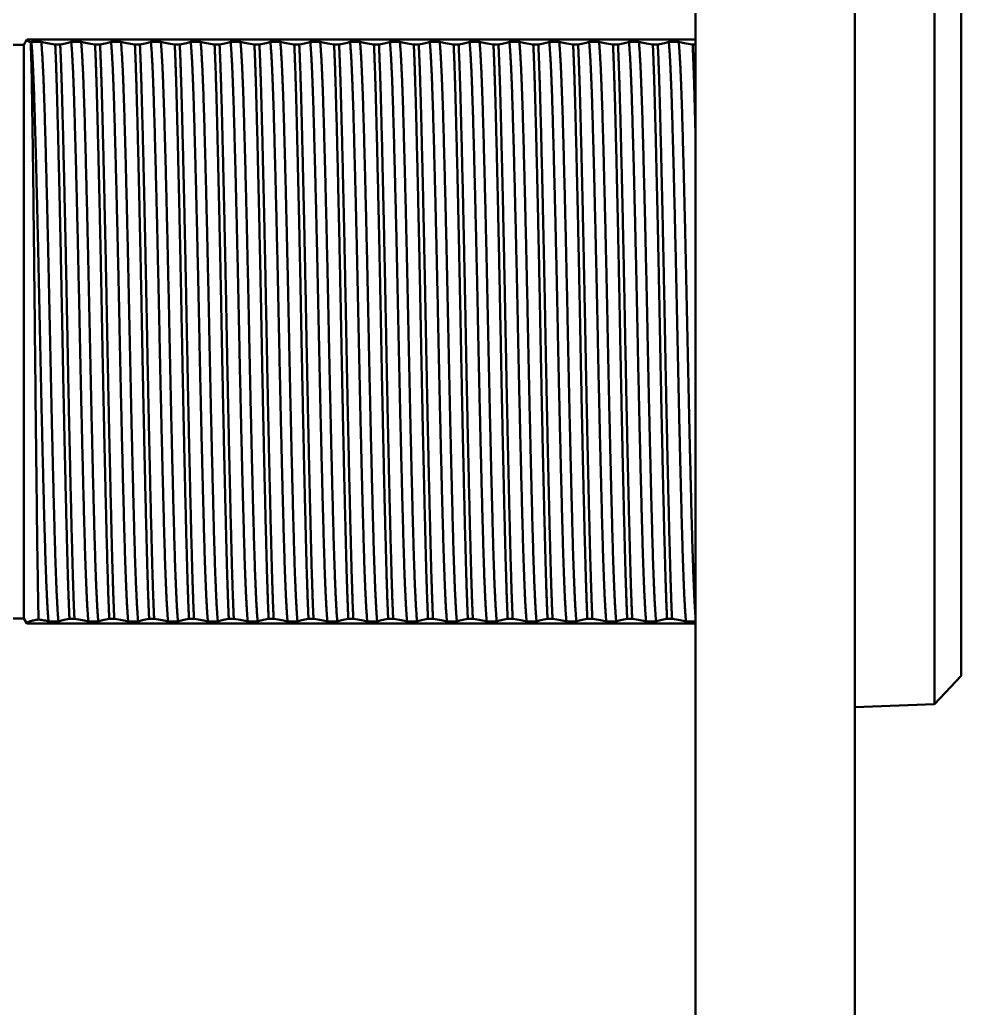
# Model space of a CAD drawing. Header units: millimetres. Extents: x -86 to 841, y -58 to 594.
# Drawn here: x 547.69 to 565.42, y 260.38 to 279 of the extents above; entities that cross this region are included whole.
import ezdxf

# ---------------------------------------------------------------- set-up
doc = ezdxf.new("R2010")
doc.units = ezdxf.units.MM
doc.layers.add('Visible (ISO)', color=7, linetype='Continuous', lineweight=50)

msp = doc.modelspace()

# ---------------------------------------------------------------- linework, layer by layer
at = {"layer": 'Visible (ISO)'}
for p, q in [((563.416, 210.621), (563.416, 312.621)), ((560.416, 306.121), (560.416, 217.108)), ((564.916, 280.138), (564.916, 266.103)), ((565.416, 266.639), (565.416, 279.602)), ((547.77, 278.521), (547.827, 278.621)), ((560.416, 278.621), (547.827, 278.621)), ((547.911, 278.578), (548.098, 278.578)), ((548.454, 278.53), (548.36, 278.53)), ((548.661, 278.578), (548.848, 278.578)), ((549.204, 278.53), (549.11, 278.53)), ((549.411, 278.578), (549.598, 278.578)), ((549.954, 278.53), (549.86, 278.53)), ((550.161, 278.578), (550.348, 278.578)), ((550.704, 278.53), (550.61, 278.53)), ((550.911, 278.578), (551.098, 278.578)), ((551.454, 278.53), (551.36, 278.53)), ((551.661, 278.578), (551.848, 278.578)), ((552.204, 278.53), (552.11, 278.53)), ((552.411, 278.578), (552.598, 278.578)), ((552.954, 278.53), (552.86, 278.53)), ((553.161, 278.578), (553.348, 278.578)), ((553.704, 278.53), (553.61, 278.53)), ((553.911, 278.578), (554.098, 278.578)), ((554.454, 278.53), (554.36, 278.53)), ((554.661, 278.578), (554.848, 278.578)), ((555.204, 278.53), (555.11, 278.53)), ((555.411, 278.578), (555.598, 278.578)), ((555.954, 278.53), (555.86, 278.53)), ((556.161, 278.578), (556.348, 278.578)), ((556.704, 278.53), (556.61, 278.53)), ((556.911, 278.578), (557.098, 278.578)), ((557.454, 278.53), (557.36, 278.53)), ((557.661, 278.578), (557.848, 278.578)), ((558.204, 278.53), (558.11, 278.53)), ((558.411, 278.578), (558.598, 278.578)), ((558.954, 278.53), (558.86, 278.53)), ((559.161, 278.578), (559.348, 278.578)), ((559.704, 278.53), (559.61, 278.53)), ((559.911, 278.578), (560.098, 278.578)), ((560.416, 278.53), (560.36, 278.53)), ((547.77, 278.521), (541.916, 278.521)), ((547.77, 278.521), (547.77, 267.721)), ((547.77, 267.721), (541.916, 267.721)), ((547.77, 267.721), (547.827, 267.621)), ((547.827, 267.621), (560.416, 267.621)), ((548.421, 267.664), (548.234, 267.664)), ((548.628, 267.711), (548.722, 267.711)), ((549.171, 267.664), (548.984, 267.664)), ((549.378, 267.711), (549.472, 267.711)), ((549.921, 267.664), (549.734, 267.664)), ((550.128, 267.711), (550.222, 267.711)), ((550.671, 267.664), (550.484, 267.664)), ((550.878, 267.711), (550.972, 267.711)), ((551.421, 267.664), (551.234, 267.664)), ((551.628, 267.711), (551.722, 267.711)), ((552.171, 267.664), (551.984, 267.664)), ((552.378, 267.711), (552.472, 267.711)), ((552.921, 267.664), (552.734, 267.664)), ((553.128, 267.711), (553.222, 267.711)), ((553.671, 267.664), (553.484, 267.664)), ((553.878, 267.711), (553.972, 267.711)), ((554.421, 267.664), (554.234, 267.664)), ((554.628, 267.711), (554.722, 267.711)), ((555.171, 267.664), (554.984, 267.664)), ((555.378, 267.711), (555.472, 267.711)), ((555.921, 267.664), (555.734, 267.664)), ((556.128, 267.711), (556.222, 267.711)), ((556.671, 267.664), (556.484, 267.664)), ((556.878, 267.711), (556.972, 267.711)), ((557.421, 267.664), (557.234, 267.664)), ((557.628, 267.711), (557.722, 267.711)), ((558.171, 267.664), (557.984, 267.664)), ((558.378, 267.711), (558.472, 267.711)), ((558.921, 267.664), (558.734, 267.664)), ((559.128, 267.711), (559.222, 267.711)), ((559.671, 267.664), (559.484, 267.664)), ((559.878, 267.711), (559.972, 267.711)), ((560.416, 267.664), (560.234, 267.664)), ((565.416, 266.639), (564.916, 266.103)), ((564.916, 266.103), (563.416, 266.051))]:
    msp.add_line(p, q, dxfattribs=at)
for points, weights in [([(547.827, 278.621), (547.814, 278.597), (547.898, 278.573)], [3.46666532032, 3.47414587161, 3.42866251572]), ([(548.047, 267.7), (547.805, 267.659), (547.827, 267.621)], [3.3471257259, 3.47505265239, 3.46289345925])]:
    msp.add_rational_spline(points, weights, degree=2, dxfattribs=at)
msp.add_open_spline([(547.898, 278.573), (547.902, 278.574), (547.907, 278.576), (547.911, 278.578)], degree=3, dxfattribs=at)
for points, knots in [([(548.047, 267.7), (548.042, 267.878), (548.038, 268.101), (548.029, 268.638), (548.024, 268.955), (548.012, 269.896), (548.004, 270.576), (547.988, 272.009), (547.981, 272.745), (547.966, 274.186), (547.959, 274.88), (547.943, 276.202), (547.935, 276.811), (547.923, 277.622), (547.918, 277.888), (547.908, 278.311), (547.903, 278.469), (547.898, 278.573)], [-1.433975, -1.433975, -1.433975, -1.433975, -1.302401, -1.302401, -1.165545, -1.165545, -0.9371, -0.9371, -0.718486, -0.718486, -0.505454, -0.505454, -0.279411, -0.279411, -0.137648, -0.137648, -0.000001, -0.000001, -0.000001, -0.000001]), ([(548.098, 278.578), (548.128, 278.57), (548.165, 278.562), (548.253, 278.546), (548.304, 278.538), (548.36, 278.53)], [-0.1392079, -0.1392079, -0.1392079, -0.1392079, -0.0696475, -0.0696475, -0.000001, -0.000001, -0.000001, -0.000001]), ([(548.454, 278.53), (548.502, 278.538), (548.544, 278.546), (548.613, 278.562), (548.641, 278.57), (548.661, 278.578)], [-0.1383794, -0.1383794, -0.1383794, -0.1383794, -0.0692014, -0.0692014, 0, 0, 0, 0]), ([(548.848, 278.578), (548.878, 278.57), (548.915, 278.562), (549.003, 278.546), (549.054, 278.538), (549.11, 278.53)], [-0.1392079, -0.1392079, -0.1392079, -0.1392079, -0.0696475, -0.0696475, -0.000001, -0.000001, -0.000001, -0.000001]), ([(549.204, 278.53), (549.252, 278.538), (549.294, 278.546), (549.363, 278.562), (549.391, 278.57), (549.411, 278.578)], [-0.1383794, -0.1383794, -0.1383794, -0.1383794, -0.0692014, -0.0692014, 0, 0, 0, 0]), ([(549.598, 278.578), (549.628, 278.57), (549.665, 278.562), (549.753, 278.546), (549.804, 278.538), (549.86, 278.53)], [-0.1392079, -0.1392079, -0.1392079, -0.1392079, -0.0696475, -0.0696475, -0.000001, -0.000001, -0.000001, -0.000001]), ([(549.954, 278.53), (550.002, 278.538), (550.044, 278.546), (550.113, 278.562), (550.141, 278.57), (550.161, 278.578)], [-0.1383794, -0.1383794, -0.1383794, -0.1383794, -0.0692014, -0.0692014, 0, 0, 0, 0]), ([(550.348, 278.578), (550.378, 278.57), (550.415, 278.562), (550.503, 278.546), (550.554, 278.538), (550.61, 278.53)], [-0.1392079, -0.1392079, -0.1392079, -0.1392079, -0.0696475, -0.0696475, -0.000001, -0.000001, -0.000001, -0.000001]), ([(550.704, 278.53), (550.752, 278.538), (550.794, 278.546), (550.863, 278.562), (550.891, 278.57), (550.911, 278.578)], [-0.1383794, -0.1383794, -0.1383794, -0.1383794, -0.0692014, -0.0692014, 0, 0, 0, 0]), ([(551.098, 278.578), (551.128, 278.57), (551.165, 278.562), (551.253, 278.546), (551.304, 278.538), (551.36, 278.53)], [-0.1392079, -0.1392079, -0.1392079, -0.1392079, -0.0696475, -0.0696475, -0.000001, -0.000001, -0.000001, -0.000001]), ([(551.454, 278.53), (551.502, 278.538), (551.544, 278.546), (551.613, 278.562), (551.641, 278.57), (551.661, 278.578)], [-0.1383794, -0.1383794, -0.1383794, -0.1383794, -0.0692014, -0.0692014, 0, 0, 0, 0]), ([(551.848, 278.578), (551.878, 278.57), (551.915, 278.562), (552.003, 278.546), (552.054, 278.538), (552.11, 278.53)], [-0.1392079, -0.1392079, -0.1392079, -0.1392079, -0.0696475, -0.0696475, -0.000001, -0.000001, -0.000001, -0.000001]), ([(552.204, 278.53), (552.252, 278.538), (552.294, 278.546), (552.363, 278.562), (552.391, 278.57), (552.411, 278.578)], [-0.1383794, -0.1383794, -0.1383794, -0.1383794, -0.0692014, -0.0692014, 0, 0, 0, 0]), ([(552.598, 278.578), (552.628, 278.57), (552.665, 278.562), (552.753, 278.546), (552.804, 278.538), (552.86, 278.53)], [-0.1392079, -0.1392079, -0.1392079, -0.1392079, -0.0696475, -0.0696475, -0.000001, -0.000001, -0.000001, -0.000001]), ([(552.954, 278.53), (553.002, 278.538), (553.044, 278.546), (553.113, 278.562), (553.141, 278.57), (553.161, 278.578)], [-0.1383794, -0.1383794, -0.1383794, -0.1383794, -0.0692014, -0.0692014, 0, 0, 0, 0]), ([(553.348, 278.578), (553.378, 278.57), (553.415, 278.562), (553.503, 278.546), (553.554, 278.538), (553.61, 278.53)], [-0.1392079, -0.1392079, -0.1392079, -0.1392079, -0.0696475, -0.0696475, -0.000001, -0.000001, -0.000001, -0.000001]), ([(553.704, 278.53), (553.752, 278.538), (553.794, 278.546), (553.863, 278.562), (553.891, 278.57), (553.911, 278.578)], [-0.1383794, -0.1383794, -0.1383794, -0.1383794, -0.0692014, -0.0692014, 0, 0, 0, 0]), ([(554.098, 278.578), (554.128, 278.57), (554.165, 278.562), (554.253, 278.546), (554.304, 278.538), (554.36, 278.53)], [-0.1392079, -0.1392079, -0.1392079, -0.1392079, -0.0696475, -0.0696475, -0.000001, -0.000001, -0.000001, -0.000001]), ([(554.454, 278.53), (554.502, 278.538), (554.544, 278.546), (554.613, 278.562), (554.641, 278.57), (554.661, 278.578)], [-0.1383794, -0.1383794, -0.1383794, -0.1383794, -0.0692014, -0.0692014, 0, 0, 0, 0]), ([(554.848, 278.578), (554.878, 278.57), (554.915, 278.562), (555.003, 278.546), (555.054, 278.538), (555.11, 278.53)], [-0.1392079, -0.1392079, -0.1392079, -0.1392079, -0.0696475, -0.0696475, -0.000001, -0.000001, -0.000001, -0.000001]), ([(555.204, 278.53), (555.252, 278.538), (555.294, 278.546), (555.363, 278.562), (555.391, 278.57), (555.411, 278.578)], [-0.1383794, -0.1383794, -0.1383794, -0.1383794, -0.0692014, -0.0692014, 0, 0, 0, 0]), ([(555.598, 278.578), (555.628, 278.57), (555.665, 278.562), (555.753, 278.546), (555.804, 278.538), (555.86, 278.53)], [-0.1392079, -0.1392079, -0.1392079, -0.1392079, -0.0696475, -0.0696475, -0.000001, -0.000001, -0.000001, -0.000001]), ([(555.954, 278.53), (556.002, 278.538), (556.044, 278.546), (556.113, 278.562), (556.141, 278.57), (556.161, 278.578)], [-0.1383794, -0.1383794, -0.1383794, -0.1383794, -0.0692014, -0.0692014, 0, 0, 0, 0]), ([(556.348, 278.578), (556.378, 278.57), (556.415, 278.562), (556.503, 278.546), (556.554, 278.538), (556.61, 278.53)], [-0.1392079, -0.1392079, -0.1392079, -0.1392079, -0.0696475, -0.0696475, -0.000001, -0.000001, -0.000001, -0.000001]), ([(556.704, 278.53), (556.752, 278.538), (556.794, 278.546), (556.863, 278.562), (556.891, 278.57), (556.911, 278.578)], [-0.1383794, -0.1383794, -0.1383794, -0.1383794, -0.0692014, -0.0692014, 0, 0, 0, 0]), ([(557.098, 278.578), (557.128, 278.57), (557.165, 278.562), (557.253, 278.546), (557.304, 278.538), (557.36, 278.53)], [-0.1392079, -0.1392079, -0.1392079, -0.1392079, -0.0696475, -0.0696475, -0.000001, -0.000001, -0.000001, -0.000001]), ([(557.454, 278.53), (557.502, 278.538), (557.544, 278.546), (557.613, 278.562), (557.641, 278.57), (557.661, 278.578)], [-0.1383794, -0.1383794, -0.1383794, -0.1383794, -0.0692014, -0.0692014, 0, 0, 0, 0]), ([(557.848, 278.578), (557.878, 278.57), (557.915, 278.562), (558.003, 278.546), (558.054, 278.538), (558.11, 278.53)], [-0.1392079, -0.1392079, -0.1392079, -0.1392079, -0.0696475, -0.0696475, -0.000001, -0.000001, -0.000001, -0.000001]), ([(558.204, 278.53), (558.252, 278.538), (558.294, 278.546), (558.363, 278.562), (558.391, 278.57), (558.411, 278.578)], [-0.1383794, -0.1383794, -0.1383794, -0.1383794, -0.0692014, -0.0692014, 0, 0, 0, 0]), ([(558.598, 278.578), (558.628, 278.57), (558.665, 278.562), (558.753, 278.546), (558.804, 278.538), (558.86, 278.53)], [-0.1392079, -0.1392079, -0.1392079, -0.1392079, -0.0696475, -0.0696475, -0.000001, -0.000001, -0.000001, -0.000001]), ([(558.954, 278.53), (559.002, 278.538), (559.044, 278.546), (559.113, 278.562), (559.141, 278.57), (559.161, 278.578)], [-0.1383794, -0.1383794, -0.1383794, -0.1383794, -0.0692014, -0.0692014, 0, 0, 0, 0]), ([(559.348, 278.578), (559.378, 278.57), (559.415, 278.562), (559.503, 278.546), (559.554, 278.538), (559.61, 278.53)], [-0.1392079, -0.1392079, -0.1392079, -0.1392079, -0.0696475, -0.0696475, -0.000001, -0.000001, -0.000001, -0.000001]), ([(559.704, 278.53), (559.752, 278.538), (559.794, 278.546), (559.863, 278.562), (559.891, 278.57), (559.911, 278.578)], [-0.1383794, -0.1383794, -0.1383794, -0.1383794, -0.0692014, -0.0692014, 0, 0, 0, 0]), ([(560.098, 278.578), (560.128, 278.57), (560.165, 278.562), (560.253, 278.546), (560.304, 278.538), (560.36, 278.53)], [-0.1392079, -0.1392079, -0.1392079, -0.1392079, -0.0696475, -0.0696475, -0.000001, -0.000001, -0.000001, -0.000001]), ([(548.234, 267.664), (548.211, 267.67), (548.184, 267.676), (548.121, 267.688), (548.086, 267.694), (548.047, 267.7)], [-0.1067052, -0.1067052, -0.1067052, -0.1067052, -0.0533638, -0.0533638, -0.000001, -0.000001, -0.000001, -0.000001]), ([(548.628, 267.711), (548.58, 267.703), (548.538, 267.696), (548.469, 267.68), (548.441, 267.672), (548.421, 267.664)], [-0.1383794, -0.1383794, -0.1383794, -0.1383794, -0.0692014, -0.0692014, 0, 0, 0, 0]), ([(548.984, 267.664), (548.954, 267.672), (548.917, 267.68), (548.829, 267.696), (548.778, 267.703), (548.722, 267.711)], [-0.1392069, -0.1392069, -0.1392069, -0.1392069, -0.0696465, -0.0696465, 0, 0, 0, 0]), ([(549.378, 267.711), (549.33, 267.703), (549.288, 267.696), (549.219, 267.68), (549.191, 267.672), (549.171, 267.664)], [-0.1383794, -0.1383794, -0.1383794, -0.1383794, -0.0692014, -0.0692014, 0, 0, 0, 0]), ([(549.734, 267.664), (549.704, 267.672), (549.667, 267.68), (549.579, 267.696), (549.528, 267.703), (549.472, 267.711)], [-0.1392069, -0.1392069, -0.1392069, -0.1392069, -0.0696465, -0.0696465, 0, 0, 0, 0]), ([(550.128, 267.711), (550.08, 267.703), (550.038, 267.696), (549.969, 267.68), (549.941, 267.672), (549.921, 267.664)], [-0.1383794, -0.1383794, -0.1383794, -0.1383794, -0.0692014, -0.0692014, 0, 0, 0, 0]), ([(550.484, 267.664), (550.454, 267.672), (550.417, 267.68), (550.329, 267.696), (550.278, 267.703), (550.222, 267.711)], [-0.1392069, -0.1392069, -0.1392069, -0.1392069, -0.0696465, -0.0696465, 0, 0, 0, 0]), ([(550.878, 267.711), (550.83, 267.703), (550.788, 267.696), (550.719, 267.68), (550.691, 267.672), (550.671, 267.664)], [-0.1383794, -0.1383794, -0.1383794, -0.1383794, -0.0692014, -0.0692014, 0, 0, 0, 0]), ([(551.234, 267.664), (551.204, 267.672), (551.167, 267.68), (551.079, 267.696), (551.028, 267.703), (550.972, 267.711)], [-0.1392069, -0.1392069, -0.1392069, -0.1392069, -0.0696465, -0.0696465, 0, 0, 0, 0]), ([(551.628, 267.711), (551.58, 267.703), (551.538, 267.696), (551.469, 267.68), (551.441, 267.672), (551.421, 267.664)], [-0.1383794, -0.1383794, -0.1383794, -0.1383794, -0.0692014, -0.0692014, 0, 0, 0, 0]), ([(551.984, 267.664), (551.954, 267.672), (551.917, 267.68), (551.829, 267.696), (551.778, 267.703), (551.722, 267.711)], [-0.1392069, -0.1392069, -0.1392069, -0.1392069, -0.0696465, -0.0696465, 0, 0, 0, 0]), ([(552.378, 267.711), (552.33, 267.703), (552.288, 267.696), (552.219, 267.68), (552.191, 267.672), (552.171, 267.664)], [-0.1383794, -0.1383794, -0.1383794, -0.1383794, -0.0692014, -0.0692014, 0, 0, 0, 0]), ([(552.734, 267.664), (552.704, 267.672), (552.667, 267.68), (552.579, 267.696), (552.528, 267.703), (552.472, 267.711)], [-0.1392069, -0.1392069, -0.1392069, -0.1392069, -0.0696465, -0.0696465, 0, 0, 0, 0]), ([(553.128, 267.711), (553.08, 267.703), (553.038, 267.696), (552.969, 267.68), (552.941, 267.672), (552.921, 267.664)], [-0.1383794, -0.1383794, -0.1383794, -0.1383794, -0.0692014, -0.0692014, 0, 0, 0, 0]), ([(553.484, 267.664), (553.454, 267.672), (553.417, 267.68), (553.329, 267.696), (553.278, 267.703), (553.222, 267.711)], [-0.1392069, -0.1392069, -0.1392069, -0.1392069, -0.0696465, -0.0696465, 0, 0, 0, 0]), ([(553.878, 267.711), (553.83, 267.703), (553.788, 267.696), (553.719, 267.68), (553.691, 267.672), (553.671, 267.664)], [-0.1383794, -0.1383794, -0.1383794, -0.1383794, -0.0692014, -0.0692014, 0, 0, 0, 0]), ([(554.234, 267.664), (554.204, 267.672), (554.167, 267.68), (554.079, 267.696), (554.028, 267.703), (553.972, 267.711)], [-0.1392069, -0.1392069, -0.1392069, -0.1392069, -0.0696465, -0.0696465, 0, 0, 0, 0]), ([(554.628, 267.711), (554.58, 267.703), (554.538, 267.696), (554.469, 267.68), (554.441, 267.672), (554.421, 267.664)], [-0.1383794, -0.1383794, -0.1383794, -0.1383794, -0.0692014, -0.0692014, 0, 0, 0, 0]), ([(554.984, 267.664), (554.954, 267.672), (554.917, 267.68), (554.829, 267.696), (554.778, 267.703), (554.722, 267.711)], [-0.1392069, -0.1392069, -0.1392069, -0.1392069, -0.0696465, -0.0696465, 0, 0, 0, 0]), ([(555.378, 267.711), (555.33, 267.703), (555.288, 267.696), (555.219, 267.68), (555.191, 267.672), (555.171, 267.664)], [-0.1383794, -0.1383794, -0.1383794, -0.1383794, -0.0692014, -0.0692014, 0, 0, 0, 0]), ([(555.734, 267.664), (555.704, 267.672), (555.667, 267.68), (555.579, 267.696), (555.528, 267.703), (555.472, 267.711)], [-0.1392069, -0.1392069, -0.1392069, -0.1392069, -0.0696465, -0.0696465, 0, 0, 0, 0]), ([(556.128, 267.711), (556.08, 267.703), (556.038, 267.696), (555.969, 267.68), (555.941, 267.672), (555.921, 267.664)], [-0.1383794, -0.1383794, -0.1383794, -0.1383794, -0.0692014, -0.0692014, 0, 0, 0, 0]), ([(556.484, 267.664), (556.454, 267.672), (556.417, 267.68), (556.329, 267.696), (556.278, 267.703), (556.222, 267.711)], [-0.1392069, -0.1392069, -0.1392069, -0.1392069, -0.0696465, -0.0696465, 0, 0, 0, 0]), ([(556.878, 267.711), (556.83, 267.703), (556.788, 267.696), (556.719, 267.68), (556.691, 267.672), (556.671, 267.664)], [-0.1383794, -0.1383794, -0.1383794, -0.1383794, -0.0692014, -0.0692014, 0, 0, 0, 0]), ([(557.234, 267.664), (557.204, 267.672), (557.167, 267.68), (557.079, 267.696), (557.028, 267.703), (556.972, 267.711)], [-0.1392069, -0.1392069, -0.1392069, -0.1392069, -0.0696465, -0.0696465, 0, 0, 0, 0]), ([(557.628, 267.711), (557.58, 267.703), (557.538, 267.696), (557.469, 267.68), (557.441, 267.672), (557.421, 267.664)], [-0.1383794, -0.1383794, -0.1383794, -0.1383794, -0.0692014, -0.0692014, 0, 0, 0, 0]), ([(557.984, 267.664), (557.954, 267.672), (557.917, 267.68), (557.829, 267.696), (557.778, 267.703), (557.722, 267.711)], [-0.1392069, -0.1392069, -0.1392069, -0.1392069, -0.0696465, -0.0696465, 0, 0, 0, 0]), ([(558.378, 267.711), (558.33, 267.703), (558.288, 267.696), (558.219, 267.68), (558.191, 267.672), (558.171, 267.664)], [-0.1383794, -0.1383794, -0.1383794, -0.1383794, -0.0692014, -0.0692014, 0, 0, 0, 0]), ([(558.734, 267.664), (558.704, 267.672), (558.667, 267.68), (558.579, 267.696), (558.528, 267.703), (558.472, 267.711)], [-0.1392069, -0.1392069, -0.1392069, -0.1392069, -0.0696465, -0.0696465, 0, 0, 0, 0]), ([(559.128, 267.711), (559.08, 267.703), (559.038, 267.696), (558.969, 267.68), (558.941, 267.672), (558.921, 267.664)], [-0.1383794, -0.1383794, -0.1383794, -0.1383794, -0.0692014, -0.0692014, 0, 0, 0, 0]), ([(559.484, 267.664), (559.454, 267.672), (559.417, 267.68), (559.329, 267.696), (559.278, 267.703), (559.222, 267.711)], [-0.1392069, -0.1392069, -0.1392069, -0.1392069, -0.0696465, -0.0696465, 0, 0, 0, 0]), ([(559.878, 267.711), (559.83, 267.703), (559.788, 267.696), (559.719, 267.68), (559.691, 267.672), (559.671, 267.664)], [-0.1383794, -0.1383794, -0.1383794, -0.1383794, -0.0692014, -0.0692014, 0, 0, 0, 0]), ([(560.234, 267.664), (560.204, 267.672), (560.167, 267.68), (560.079, 267.696), (560.028, 267.703), (559.972, 267.711)], [-0.1392069, -0.1392069, -0.1392069, -0.1392069, -0.0696465, -0.0696465, 0, 0, 0, 0])]:
    msp.add_open_spline(points, degree=3, knots=knots, dxfattribs=at)
for points, weights, knots in [([(548.234, 267.664), (548.199, 268.02), (548.166, 269.165), (548.119, 270.804), (548.072, 273.121), (548.025, 275.438), (547.978, 277.076), (547.946, 278.221), (547.911, 278.578)], [0.968998828714, 0.945548623307, 1, 0.923879532511, 1, 0.923879532511, 1, 0.945548623307, 0.968998828714], [0.84948513, 0.84948513, 0.84948513, 0.85267857, 0.85267857, 0.85714286, 0.85714286, 0.86160714, 0.86160714, 0.86480059, 0.86480059, 0.86480059]), ([(548.421, 267.664), (548.386, 268.02), (548.353, 269.165), (548.307, 270.804), (548.26, 273.121), (548.213, 275.438), (548.166, 277.076), (548.133, 278.221), (548.098, 278.578)], [0.968998828714, 0.945548623307, 1, 0.923879532511, 1, 0.923879532511, 1, 0.945548623307, 0.968998828714], [0.84948513, 0.84948513, 0.84948513, 0.85267857, 0.85267857, 0.85714286, 0.85714286, 0.86160714, 0.86160714, 0.86480059, 0.86480059, 0.86480059]), ([(548.628, 267.711), (548.607, 268.154), (548.588, 268.878), (548.541, 270.635), (548.494, 273.121), (548.447, 275.606), (548.4, 277.363), (548.381, 278.087), (548.36, 278.53)], [0.962660741352, 0.967178132478, 1, 0.923879532511, 1, 0.923879532511, 1, 0.967178132478, 0.962660741352], [0.85075365, 0.85075365, 0.85075365, 0.85267857, 0.85267857, 0.85714286, 0.85714286, 0.86160714, 0.86160714, 0.86353207, 0.86353207, 0.86353207]), ([(548.722, 267.711), (548.701, 268.154), (548.682, 268.878), (548.635, 270.635), (548.588, 273.121), (548.541, 275.606), (548.494, 277.363), (548.475, 278.087), (548.454, 278.53)], [0.962660741352, 0.967178132478, 1, 0.923879532511, 1, 0.923879532511, 1, 0.967178132478, 0.962660741352], [0.81503936, 0.81503936, 0.81503936, 0.81696429, 0.81696429, 0.82142857, 0.82142857, 0.82589286, 0.82589286, 0.82781778, 0.82781778, 0.82781778]), ([(548.984, 267.664), (548.949, 268.02), (548.916, 269.165), (548.869, 270.804), (548.822, 273.121), (548.775, 275.438), (548.728, 277.076), (548.696, 278.221), (548.661, 278.578)], [0.968998828714, 0.945548623307, 1, 0.923879532511, 1, 0.923879532511, 1, 0.945548623307, 0.968998828714], [0.81377084, 0.81377084, 0.81377084, 0.81696429, 0.81696429, 0.82142857, 0.82142857, 0.82589286, 0.82589286, 0.8290863, 0.8290863, 0.8290863]), ([(549.171, 267.664), (549.136, 268.02), (549.103, 269.165), (549.057, 270.804), (549.01, 273.121), (548.963, 275.438), (548.916, 277.076), (548.883, 278.221), (548.848, 278.578)], [0.968998828714, 0.945548623307, 1, 0.923879532511, 1, 0.923879532511, 1, 0.945548623307, 0.968998828714], [0.81377084, 0.81377084, 0.81377084, 0.81696429, 0.81696429, 0.82142857, 0.82142857, 0.82589286, 0.82589286, 0.8290863, 0.8290863, 0.8290863]), ([(549.378, 267.711), (549.357, 268.154), (549.338, 268.878), (549.291, 270.635), (549.244, 273.121), (549.197, 275.606), (549.15, 277.363), (549.131, 278.087), (549.11, 278.53)], [0.962660741352, 0.967178132478, 1, 0.923879532511, 1, 0.923879532511, 1, 0.967178132478, 0.962660741352], [0.81503936, 0.81503936, 0.81503936, 0.81696429, 0.81696429, 0.82142857, 0.82142857, 0.82589286, 0.82589286, 0.82781778, 0.82781778, 0.82781778]), ([(549.472, 267.711), (549.451, 268.154), (549.432, 268.878), (549.385, 270.635), (549.338, 273.121), (549.291, 275.606), (549.244, 277.363), (549.225, 278.087), (549.204, 278.53)], [0.962660741352, 0.967178132478, 1, 0.923879532511, 1, 0.923879532511, 1, 0.967178132478, 0.962660741352], [0.77932507, 0.77932507, 0.77932507, 0.78125, 0.78125, 0.78571429, 0.78571429, 0.79017857, 0.79017857, 0.7921035, 0.7921035, 0.7921035]), ([(549.734, 267.664), (549.699, 268.02), (549.666, 269.165), (549.619, 270.804), (549.572, 273.121), (549.525, 275.438), (549.478, 277.076), (549.446, 278.221), (549.411, 278.578)], [0.968998828714, 0.945548623307, 1, 0.923879532511, 1, 0.923879532511, 1, 0.945548623307, 0.968998828714], [0.77805656, 0.77805656, 0.77805656, 0.78125, 0.78125, 0.78571429, 0.78571429, 0.79017857, 0.79017857, 0.79337202, 0.79337202, 0.79337202]), ([(549.921, 267.664), (549.886, 268.02), (549.853, 269.165), (549.807, 270.804), (549.76, 273.121), (549.713, 275.438), (549.666, 277.076), (549.633, 278.221), (549.598, 278.578)], [0.968998828714, 0.945548623307, 1, 0.923879532511, 1, 0.923879532511, 1, 0.945548623307, 0.968998828714], [0.77805656, 0.77805656, 0.77805656, 0.78125, 0.78125, 0.78571429, 0.78571429, 0.79017857, 0.79017857, 0.79337202, 0.79337202, 0.79337202]), ([(550.128, 267.711), (550.107, 268.154), (550.088, 268.878), (550.041, 270.635), (549.994, 273.121), (549.947, 275.606), (549.9, 277.363), (549.881, 278.087), (549.86, 278.53)], [0.962660741352, 0.967178132478, 1, 0.923879532511, 1, 0.923879532511, 1, 0.967178132478, 0.962660741352], [0.77932507, 0.77932507, 0.77932507, 0.78125, 0.78125, 0.78571429, 0.78571429, 0.79017857, 0.79017857, 0.7921035, 0.7921035, 0.7921035]), ([(550.222, 267.711), (550.201, 268.154), (550.182, 268.878), (550.135, 270.635), (550.088, 273.121), (550.041, 275.606), (549.994, 277.363), (549.975, 278.087), (549.954, 278.53)], [0.962660741352, 0.967178132478, 1, 0.923879532511, 1, 0.923879532511, 1, 0.967178132478, 0.962660741352], [0.74361079, 0.74361079, 0.74361079, 0.74553571, 0.74553571, 0.75, 0.75, 0.75446429, 0.75446429, 0.75638921, 0.75638921, 0.75638921]), ([(550.484, 267.664), (550.449, 268.02), (550.416, 269.165), (550.369, 270.804), (550.322, 273.121), (550.275, 275.438), (550.228, 277.076), (550.196, 278.221), (550.161, 278.578)], [0.968998828714, 0.945548623307, 1, 0.923879532511, 1, 0.923879532511, 1, 0.945548623307, 0.968998828714], [0.74234227, 0.74234227, 0.74234227, 0.74553571, 0.74553571, 0.75, 0.75, 0.75446429, 0.75446429, 0.75765773, 0.75765773, 0.75765773]), ([(550.671, 267.664), (550.636, 268.02), (550.603, 269.165), (550.557, 270.804), (550.51, 273.121), (550.463, 275.438), (550.416, 277.076), (550.383, 278.221), (550.348, 278.578)], [0.968998828714, 0.945548623307, 1, 0.923879532511, 1, 0.923879532511, 1, 0.945548623307, 0.968998828714], [0.74234227, 0.74234227, 0.74234227, 0.74553571, 0.74553571, 0.75, 0.75, 0.75446429, 0.75446429, 0.75765773, 0.75765773, 0.75765773]), ([(550.878, 267.711), (550.857, 268.154), (550.838, 268.878), (550.791, 270.635), (550.744, 273.121), (550.697, 275.606), (550.65, 277.363), (550.631, 278.087), (550.61, 278.53)], [0.962660741352, 0.967178132478, 1, 0.923879532511, 1, 0.923879532511, 1, 0.967178132478, 0.962660741352], [0.74361079, 0.74361079, 0.74361079, 0.74553571, 0.74553571, 0.75, 0.75, 0.75446429, 0.75446429, 0.75638921, 0.75638921, 0.75638921]), ([(550.972, 267.711), (550.951, 268.154), (550.932, 268.878), (550.885, 270.635), (550.838, 273.121), (550.791, 275.606), (550.744, 277.363), (550.725, 278.087), (550.704, 278.53)], [0.962660741352, 0.967178132478, 1, 0.923879532511, 1, 0.923879532511, 1, 0.967178132478, 0.962660741352], [0.7078965, 0.7078965, 0.7078965, 0.70982143, 0.70982143, 0.71428571, 0.71428571, 0.71875, 0.71875, 0.72067493, 0.72067493, 0.72067493]), ([(551.234, 267.664), (551.199, 268.02), (551.166, 269.165), (551.119, 270.804), (551.072, 273.121), (551.025, 275.438), (550.978, 277.076), (550.946, 278.221), (550.911, 278.578)], [0.968998828714, 0.945548623307, 1, 0.923879532511, 1, 0.923879532511, 1, 0.945548623307, 0.968998828714], [0.70662798, 0.70662798, 0.70662798, 0.70982143, 0.70982143, 0.71428571, 0.71428571, 0.71875, 0.71875, 0.72194344, 0.72194344, 0.72194344]), ([(551.421, 267.664), (551.386, 268.02), (551.353, 269.165), (551.307, 270.804), (551.26, 273.121), (551.213, 275.438), (551.166, 277.076), (551.133, 278.221), (551.098, 278.578)], [0.968998828714, 0.945548623307, 1, 0.923879532511, 1, 0.923879532511, 1, 0.945548623307, 0.968998828714], [0.70662798, 0.70662798, 0.70662798, 0.70982143, 0.70982143, 0.71428571, 0.71428571, 0.71875, 0.71875, 0.72194344, 0.72194344, 0.72194344]), ([(551.628, 267.711), (551.607, 268.154), (551.588, 268.878), (551.541, 270.635), (551.494, 273.121), (551.447, 275.606), (551.4, 277.363), (551.381, 278.087), (551.36, 278.53)], [0.962660741352, 0.967178132478, 1, 0.923879532511, 1, 0.923879532511, 1, 0.967178132478, 0.962660741352], [0.7078965, 0.7078965, 0.7078965, 0.70982143, 0.70982143, 0.71428571, 0.71428571, 0.71875, 0.71875, 0.72067493, 0.72067493, 0.72067493]), ([(551.722, 267.711), (551.701, 268.154), (551.682, 268.878), (551.635, 270.635), (551.588, 273.121), (551.541, 275.606), (551.494, 277.363), (551.475, 278.087), (551.454, 278.53)], [0.962660741352, 0.967178132478, 1, 0.923879532511, 1, 0.923879532511, 1, 0.967178132478, 0.962660741352], [0.67218222, 0.67218222, 0.67218222, 0.67410714, 0.67410714, 0.67857143, 0.67857143, 0.68303571, 0.68303571, 0.68496064, 0.68496064, 0.68496064]), ([(551.984, 267.664), (551.949, 268.02), (551.916, 269.165), (551.869, 270.804), (551.822, 273.121), (551.775, 275.438), (551.728, 277.076), (551.696, 278.221), (551.661, 278.578)], [0.968998828714, 0.945548623307, 1, 0.923879532511, 1, 0.923879532511, 1, 0.945548623307, 0.968998828714], [0.6709137, 0.6709137, 0.6709137, 0.67410714, 0.67410714, 0.67857143, 0.67857143, 0.68303571, 0.68303571, 0.68622916, 0.68622916, 0.68622916]), ([(552.171, 267.664), (552.136, 268.02), (552.103, 269.165), (552.057, 270.804), (552.01, 273.121), (551.963, 275.438), (551.916, 277.076), (551.883, 278.221), (551.848, 278.578)], [0.968998828714, 0.945548623307, 1, 0.923879532511, 1, 0.923879532511, 1, 0.945548623307, 0.968998828714], [0.6709137, 0.6709137, 0.6709137, 0.67410714, 0.67410714, 0.67857143, 0.67857143, 0.68303571, 0.68303571, 0.68622916, 0.68622916, 0.68622916]), ([(552.378, 267.711), (552.357, 268.154), (552.338, 268.878), (552.291, 270.635), (552.244, 273.121), (552.197, 275.606), (552.15, 277.363), (552.131, 278.087), (552.11, 278.53)], [0.962660741352, 0.967178132478, 1, 0.923879532511, 1, 0.923879532511, 1, 0.967178132478, 0.962660741352], [0.67218222, 0.67218222, 0.67218222, 0.67410714, 0.67410714, 0.67857143, 0.67857143, 0.68303571, 0.68303571, 0.68496064, 0.68496064, 0.68496064]), ([(552.472, 267.711), (552.451, 268.154), (552.432, 268.878), (552.385, 270.635), (552.338, 273.121), (552.291, 275.606), (552.244, 277.363), (552.225, 278.087), (552.204, 278.53)], [0.962660741352, 0.967178132478, 1, 0.923879532511, 1, 0.923879532511, 1, 0.967178132478, 0.962660741352], [0.63646793, 0.63646793, 0.63646793, 0.63839286, 0.63839286, 0.64285714, 0.64285714, 0.64732143, 0.64732143, 0.64924635, 0.64924635, 0.64924635]), ([(552.734, 267.664), (552.699, 268.02), (552.666, 269.165), (552.619, 270.804), (552.572, 273.121), (552.525, 275.438), (552.478, 277.076), (552.446, 278.221), (552.411, 278.578)], [0.968998828714, 0.945548623307, 1, 0.923879532511, 1, 0.923879532511, 1, 0.945548623307, 0.968998828714], [0.63519941, 0.63519941, 0.63519941, 0.63839286, 0.63839286, 0.64285714, 0.64285714, 0.64732143, 0.64732143, 0.65051487, 0.65051487, 0.65051487]), ([(552.921, 267.664), (552.886, 268.02), (552.853, 269.165), (552.807, 270.804), (552.76, 273.121), (552.713, 275.438), (552.666, 277.076), (552.633, 278.221), (552.598, 278.578)], [0.968998828714, 0.945548623307, 1, 0.923879532511, 1, 0.923879532511, 1, 0.945548623307, 0.968998828714], [0.63519941, 0.63519941, 0.63519941, 0.63839286, 0.63839286, 0.64285714, 0.64285714, 0.64732143, 0.64732143, 0.65051487, 0.65051487, 0.65051487]), ([(553.128, 267.711), (553.107, 268.154), (553.088, 268.878), (553.041, 270.635), (552.994, 273.121), (552.947, 275.606), (552.9, 277.363), (552.881, 278.087), (552.86, 278.53)], [0.962660741352, 0.967178132478, 1, 0.923879532511, 1, 0.923879532511, 1, 0.967178132478, 0.962660741352], [0.63646793, 0.63646793, 0.63646793, 0.63839286, 0.63839286, 0.64285714, 0.64285714, 0.64732143, 0.64732143, 0.64924635, 0.64924635, 0.64924635]), ([(553.222, 267.711), (553.201, 268.154), (553.182, 268.878), (553.135, 270.635), (553.088, 273.121), (553.041, 275.606), (552.994, 277.363), (552.975, 278.087), (552.954, 278.53)], [0.962660741352, 0.967178132478, 1, 0.923879532511, 1, 0.923879532511, 1, 0.967178132478, 0.962660741352], [0.60075365, 0.60075365, 0.60075365, 0.60267857, 0.60267857, 0.60714286, 0.60714286, 0.61160714, 0.61160714, 0.61353207, 0.61353207, 0.61353207]), ([(553.484, 267.664), (553.449, 268.02), (553.416, 269.165), (553.369, 270.804), (553.322, 273.121), (553.275, 275.438), (553.228, 277.076), (553.196, 278.221), (553.161, 278.578)], [0.968998828714, 0.945548623307, 1, 0.923879532511, 1, 0.923879532511, 1, 0.945548623307, 0.968998828714], [0.59948513, 0.59948513, 0.59948513, 0.60267857, 0.60267857, 0.60714286, 0.60714286, 0.61160714, 0.61160714, 0.61480059, 0.61480059, 0.61480059]), ([(553.671, 267.664), (553.636, 268.02), (553.603, 269.165), (553.557, 270.804), (553.51, 273.121), (553.463, 275.438), (553.416, 277.076), (553.383, 278.221), (553.348, 278.578)], [0.968998828714, 0.945548623307, 1, 0.923879532511, 1, 0.923879532511, 1, 0.945548623307, 0.968998828714], [0.59948513, 0.59948513, 0.59948513, 0.60267857, 0.60267857, 0.60714286, 0.60714286, 0.61160714, 0.61160714, 0.61480059, 0.61480059, 0.61480059]), ([(553.878, 267.711), (553.857, 268.154), (553.838, 268.878), (553.791, 270.635), (553.744, 273.121), (553.697, 275.606), (553.65, 277.363), (553.631, 278.087), (553.61, 278.53)], [0.962660741352, 0.967178132478, 1, 0.923879532511, 1, 0.923879532511, 1, 0.967178132478, 0.962660741352], [0.60075365, 0.60075365, 0.60075365, 0.60267857, 0.60267857, 0.60714286, 0.60714286, 0.61160714, 0.61160714, 0.61353207, 0.61353207, 0.61353207]), ([(553.972, 267.711), (553.951, 268.154), (553.932, 268.878), (553.885, 270.635), (553.838, 273.121), (553.791, 275.606), (553.744, 277.363), (553.725, 278.087), (553.704, 278.53)], [0.962660741352, 0.967178132478, 1, 0.923879532511, 1, 0.923879532511, 1, 0.967178132478, 0.962660741352], [0.56503936, 0.56503936, 0.56503936, 0.56696429, 0.56696429, 0.57142857, 0.57142857, 0.57589286, 0.57589286, 0.57781778, 0.57781778, 0.57781778]), ([(554.234, 267.664), (554.199, 268.02), (554.166, 269.165), (554.119, 270.804), (554.072, 273.121), (554.025, 275.438), (553.978, 277.076), (553.946, 278.221), (553.911, 278.578)], [0.968998828714, 0.945548623307, 1, 0.923879532511, 1, 0.923879532511, 1, 0.945548623307, 0.968998828714], [0.56377084, 0.56377084, 0.56377084, 0.56696429, 0.56696429, 0.57142857, 0.57142857, 0.57589286, 0.57589286, 0.5790863, 0.5790863, 0.5790863]), ([(554.421, 267.664), (554.386, 268.02), (554.353, 269.165), (554.307, 270.804), (554.26, 273.121), (554.213, 275.438), (554.166, 277.076), (554.133, 278.221), (554.098, 278.578)], [0.968998828714, 0.945548623307, 1, 0.923879532511, 1, 0.923879532511, 1, 0.945548623307, 0.968998828714], [0.56377084, 0.56377084, 0.56377084, 0.56696429, 0.56696429, 0.57142857, 0.57142857, 0.57589286, 0.57589286, 0.5790863, 0.5790863, 0.5790863]), ([(554.628, 267.711), (554.607, 268.154), (554.588, 268.878), (554.541, 270.635), (554.494, 273.121), (554.447, 275.606), (554.4, 277.363), (554.381, 278.087), (554.36, 278.53)], [0.962660741352, 0.967178132478, 1, 0.923879532511, 1, 0.923879532511, 1, 0.967178132478, 0.962660741352], [0.56503936, 0.56503936, 0.56503936, 0.56696429, 0.56696429, 0.57142857, 0.57142857, 0.57589286, 0.57589286, 0.57781778, 0.57781778, 0.57781778]), ([(554.722, 267.711), (554.701, 268.154), (554.682, 268.878), (554.635, 270.635), (554.588, 273.121), (554.541, 275.606), (554.494, 277.363), (554.475, 278.087), (554.454, 278.53)], [0.962660741352, 0.967178132478, 1, 0.923879532511, 1, 0.923879532511, 1, 0.967178132478, 0.962660741352], [0.52932507, 0.52932507, 0.52932507, 0.53125, 0.53125, 0.53571429, 0.53571429, 0.54017857, 0.54017857, 0.5421035, 0.5421035, 0.5421035]), ([(554.984, 267.664), (554.949, 268.02), (554.916, 269.165), (554.869, 270.804), (554.822, 273.121), (554.775, 275.438), (554.728, 277.076), (554.696, 278.221), (554.661, 278.578)], [0.968998828714, 0.945548623307, 1, 0.923879532511, 1, 0.923879532511, 1, 0.945548623307, 0.968998828714], [0.52805656, 0.52805656, 0.52805656, 0.53125, 0.53125, 0.53571429, 0.53571429, 0.54017857, 0.54017857, 0.54337202, 0.54337202, 0.54337202]), ([(555.171, 267.664), (555.136, 268.02), (555.103, 269.165), (555.057, 270.804), (555.01, 273.121), (554.963, 275.438), (554.916, 277.076), (554.883, 278.221), (554.848, 278.578)], [0.968998828714, 0.945548623307, 1, 0.923879532511, 1, 0.923879532511, 1, 0.945548623307, 0.968998828714], [0.52805656, 0.52805656, 0.52805656, 0.53125, 0.53125, 0.53571429, 0.53571429, 0.54017857, 0.54017857, 0.54337202, 0.54337202, 0.54337202]), ([(555.378, 267.711), (555.357, 268.154), (555.338, 268.878), (555.291, 270.635), (555.244, 273.121), (555.197, 275.606), (555.15, 277.363), (555.131, 278.087), (555.11, 278.53)], [0.962660741352, 0.967178132478, 1, 0.923879532511, 1, 0.923879532511, 1, 0.967178132478, 0.962660741352], [0.52932507, 0.52932507, 0.52932507, 0.53125, 0.53125, 0.53571429, 0.53571429, 0.54017857, 0.54017857, 0.5421035, 0.5421035, 0.5421035]), ([(555.472, 267.711), (555.451, 268.154), (555.432, 268.878), (555.385, 270.635), (555.338, 273.121), (555.291, 275.606), (555.244, 277.363), (555.225, 278.087), (555.204, 278.53)], [0.962660741352, 0.967178132478, 1, 0.923879532511, 1, 0.923879532511, 1, 0.967178132478, 0.962660741352], [0.49361079, 0.49361079, 0.49361079, 0.49553571, 0.49553571, 0.5, 0.5, 0.50446429, 0.50446429, 0.50638921, 0.50638921, 0.50638921]), ([(555.734, 267.664), (555.699, 268.02), (555.666, 269.165), (555.619, 270.804), (555.572, 273.121), (555.525, 275.438), (555.478, 277.076), (555.446, 278.221), (555.411, 278.578)], [0.968998828714, 0.945548623307, 1, 0.923879532511, 1, 0.923879532511, 1, 0.945548623307, 0.968998828714], [0.49234227, 0.49234227, 0.49234227, 0.49553571, 0.49553571, 0.5, 0.5, 0.50446429, 0.50446429, 0.50765773, 0.50765773, 0.50765773]), ([(555.921, 267.664), (555.886, 268.02), (555.853, 269.165), (555.807, 270.804), (555.76, 273.121), (555.713, 275.438), (555.666, 277.076), (555.633, 278.221), (555.598, 278.578)], [0.968998828714, 0.945548623307, 1, 0.923879532511, 1, 0.923879532511, 1, 0.945548623307, 0.968998828714], [0.49234227, 0.49234227, 0.49234227, 0.49553571, 0.49553571, 0.5, 0.5, 0.50446429, 0.50446429, 0.50765773, 0.50765773, 0.50765773]), ([(556.128, 267.711), (556.107, 268.154), (556.088, 268.878), (556.041, 270.635), (555.994, 273.121), (555.947, 275.606), (555.9, 277.363), (555.881, 278.087), (555.86, 278.53)], [0.962660741352, 0.967178132478, 1, 0.923879532511, 1, 0.923879532511, 1, 0.967178132478, 0.962660741352], [0.49361079, 0.49361079, 0.49361079, 0.49553571, 0.49553571, 0.5, 0.5, 0.50446429, 0.50446429, 0.50638921, 0.50638921, 0.50638921]), ([(556.222, 267.711), (556.201, 268.154), (556.182, 268.878), (556.135, 270.635), (556.088, 273.121), (556.041, 275.606), (555.994, 277.363), (555.975, 278.087), (555.954, 278.53)], [0.962660741352, 0.967178132478, 1, 0.923879532511, 1, 0.923879532511, 1, 0.967178132478, 0.962660741352], [0.4578965, 0.4578965, 0.4578965, 0.45982143, 0.45982143, 0.46428571, 0.46428571, 0.46875, 0.46875, 0.47067493, 0.47067493, 0.47067493]), ([(556.484, 267.664), (556.449, 268.02), (556.416, 269.165), (556.369, 270.804), (556.322, 273.121), (556.275, 275.438), (556.228, 277.076), (556.196, 278.221), (556.161, 278.578)], [0.968998828714, 0.945548623307, 1, 0.923879532511, 1, 0.923879532511, 1, 0.945548623307, 0.968998828714], [0.45662798, 0.45662798, 0.45662798, 0.45982143, 0.45982143, 0.46428571, 0.46428571, 0.46875, 0.46875, 0.47194344, 0.47194344, 0.47194344]), ([(556.671, 267.664), (556.636, 268.02), (556.603, 269.165), (556.557, 270.804), (556.51, 273.121), (556.463, 275.438), (556.416, 277.076), (556.383, 278.221), (556.348, 278.578)], [0.968998828714, 0.945548623307, 1, 0.923879532511, 1, 0.923879532511, 1, 0.945548623307, 0.968998828714], [0.45662798, 0.45662798, 0.45662798, 0.45982143, 0.45982143, 0.46428571, 0.46428571, 0.46875, 0.46875, 0.47194344, 0.47194344, 0.47194344]), ([(556.878, 267.711), (556.857, 268.154), (556.838, 268.878), (556.791, 270.635), (556.744, 273.121), (556.697, 275.606), (556.65, 277.363), (556.631, 278.087), (556.61, 278.53)], [0.962660741352, 0.967178132478, 1, 0.923879532511, 1, 0.923879532511, 1, 0.967178132478, 0.962660741352], [0.4578965, 0.4578965, 0.4578965, 0.45982143, 0.45982143, 0.46428571, 0.46428571, 0.46875, 0.46875, 0.47067493, 0.47067493, 0.47067493]), ([(556.972, 267.711), (556.951, 268.154), (556.932, 268.878), (556.885, 270.635), (556.838, 273.121), (556.791, 275.606), (556.744, 277.363), (556.725, 278.087), (556.704, 278.53)], [0.962660741352, 0.967178132478, 1, 0.923879532511, 1, 0.923879532511, 1, 0.967178132478, 0.962660741352], [0.42218222, 0.42218222, 0.42218222, 0.42410714, 0.42410714, 0.42857143, 0.42857143, 0.43303571, 0.43303571, 0.43496064, 0.43496064, 0.43496064]), ([(557.234, 267.664), (557.199, 268.02), (557.166, 269.165), (557.119, 270.804), (557.072, 273.121), (557.025, 275.438), (556.978, 277.076), (556.946, 278.221), (556.911, 278.578)], [0.968998828714, 0.945548623307, 1, 0.923879532511, 1, 0.923879532511, 1, 0.945548623307, 0.968998828714], [0.4209137, 0.4209137, 0.4209137, 0.42410714, 0.42410714, 0.42857143, 0.42857143, 0.43303571, 0.43303571, 0.43622916, 0.43622916, 0.43622916]), ([(557.421, 267.664), (557.386, 268.02), (557.353, 269.165), (557.307, 270.804), (557.26, 273.121), (557.213, 275.438), (557.166, 277.076), (557.133, 278.221), (557.098, 278.578)], [0.968998828714, 0.945548623307, 1, 0.923879532511, 1, 0.923879532511, 1, 0.945548623307, 0.968998828714], [0.4209137, 0.4209137, 0.4209137, 0.42410714, 0.42410714, 0.42857143, 0.42857143, 0.43303571, 0.43303571, 0.43622916, 0.43622916, 0.43622916]), ([(557.628, 267.711), (557.607, 268.154), (557.588, 268.878), (557.541, 270.635), (557.494, 273.121), (557.447, 275.606), (557.4, 277.363), (557.381, 278.087), (557.36, 278.53)], [0.962660741352, 0.967178132478, 1, 0.923879532511, 1, 0.923879532511, 1, 0.967178132478, 0.962660741352], [0.42218222, 0.42218222, 0.42218222, 0.42410714, 0.42410714, 0.42857143, 0.42857143, 0.43303571, 0.43303571, 0.43496064, 0.43496064, 0.43496064]), ([(557.722, 267.711), (557.701, 268.154), (557.682, 268.878), (557.635, 270.635), (557.588, 273.121), (557.541, 275.606), (557.494, 277.363), (557.475, 278.087), (557.454, 278.53)], [0.962660741352, 0.967178132478, 1, 0.923879532511, 1, 0.923879532511, 1, 0.967178132478, 0.962660741352], [0.38646793, 0.38646793, 0.38646793, 0.38839286, 0.38839286, 0.39285714, 0.39285714, 0.39732143, 0.39732143, 0.39924635, 0.39924635, 0.39924635]), ([(557.984, 267.664), (557.949, 268.02), (557.916, 269.165), (557.869, 270.804), (557.822, 273.121), (557.775, 275.438), (557.728, 277.076), (557.696, 278.221), (557.661, 278.578)], [0.968998828714, 0.945548623307, 1, 0.923879532511, 1, 0.923879532511, 1, 0.945548623307, 0.968998828714], [0.38519941, 0.38519941, 0.38519941, 0.38839286, 0.38839286, 0.39285714, 0.39285714, 0.39732143, 0.39732143, 0.40051487, 0.40051487, 0.40051487]), ([(558.171, 267.664), (558.136, 268.02), (558.103, 269.165), (558.057, 270.804), (558.01, 273.121), (557.963, 275.438), (557.916, 277.076), (557.883, 278.221), (557.848, 278.578)], [0.968998828714, 0.945548623307, 1, 0.923879532511, 1, 0.923879532511, 1, 0.945548623307, 0.968998828714], [0.38519941, 0.38519941, 0.38519941, 0.38839286, 0.38839286, 0.39285714, 0.39285714, 0.39732143, 0.39732143, 0.40051487, 0.40051487, 0.40051487]), ([(558.378, 267.711), (558.357, 268.154), (558.338, 268.878), (558.291, 270.635), (558.244, 273.121), (558.197, 275.606), (558.15, 277.363), (558.131, 278.087), (558.11, 278.53)], [0.962660741352, 0.967178132478, 1, 0.923879532511, 1, 0.923879532511, 1, 0.967178132478, 0.962660741352], [0.38646793, 0.38646793, 0.38646793, 0.38839286, 0.38839286, 0.39285714, 0.39285714, 0.39732143, 0.39732143, 0.39924635, 0.39924635, 0.39924635]), ([(558.472, 267.711), (558.451, 268.154), (558.432, 268.878), (558.385, 270.635), (558.338, 273.121), (558.291, 275.606), (558.244, 277.363), (558.225, 278.087), (558.204, 278.53)], [0.962660741352, 0.967178132478, 1, 0.923879532511, 1, 0.923879532511, 1, 0.967178132478, 0.962660741352], [0.35075365, 0.35075365, 0.35075365, 0.35267857, 0.35267857, 0.35714286, 0.35714286, 0.36160714, 0.36160714, 0.36353207, 0.36353207, 0.36353207]), ([(558.734, 267.664), (558.699, 268.02), (558.666, 269.165), (558.619, 270.804), (558.572, 273.121), (558.525, 275.438), (558.478, 277.076), (558.446, 278.221), (558.411, 278.578)], [0.968998828714, 0.945548623307, 1, 0.923879532511, 1, 0.923879532511, 1, 0.945548623307, 0.968998828714], [0.34948513, 0.34948513, 0.34948513, 0.35267857, 0.35267857, 0.35714286, 0.35714286, 0.36160714, 0.36160714, 0.36480059, 0.36480059, 0.36480059]), ([(558.921, 267.664), (558.886, 268.02), (558.853, 269.165), (558.807, 270.804), (558.76, 273.121), (558.713, 275.438), (558.666, 277.076), (558.633, 278.221), (558.598, 278.578)], [0.968998828714, 0.945548623307, 1, 0.923879532511, 1, 0.923879532511, 1, 0.945548623307, 0.968998828714], [0.34948513, 0.34948513, 0.34948513, 0.35267857, 0.35267857, 0.35714286, 0.35714286, 0.36160714, 0.36160714, 0.36480059, 0.36480059, 0.36480059]), ([(559.128, 267.711), (559.107, 268.154), (559.088, 268.878), (559.041, 270.635), (558.994, 273.121), (558.947, 275.606), (558.9, 277.363), (558.881, 278.087), (558.86, 278.53)], [0.962660741352, 0.967178132478, 1, 0.923879532511, 1, 0.923879532511, 1, 0.967178132478, 0.962660741352], [0.35075365, 0.35075365, 0.35075365, 0.35267857, 0.35267857, 0.35714286, 0.35714286, 0.36160714, 0.36160714, 0.36353207, 0.36353207, 0.36353207]), ([(559.222, 267.711), (559.201, 268.154), (559.182, 268.878), (559.135, 270.635), (559.088, 273.121), (559.041, 275.606), (558.994, 277.363), (558.975, 278.087), (558.954, 278.53)], [0.962660741352, 0.967178132478, 1, 0.923879532511, 1, 0.923879532511, 1, 0.967178132478, 0.962660741352], [0.31503936, 0.31503936, 0.31503936, 0.31696429, 0.31696429, 0.32142857, 0.32142857, 0.32589286, 0.32589286, 0.32781778, 0.32781778, 0.32781778]), ([(559.484, 267.664), (559.449, 268.02), (559.416, 269.165), (559.369, 270.804), (559.322, 273.121), (559.275, 275.438), (559.228, 277.076), (559.196, 278.221), (559.161, 278.578)], [0.968998828714, 0.945548623307, 1, 0.923879532511, 1, 0.923879532511, 1, 0.945548623307, 0.968998828714], [0.31377084, 0.31377084, 0.31377084, 0.31696429, 0.31696429, 0.32142857, 0.32142857, 0.32589286, 0.32589286, 0.3290863, 0.3290863, 0.3290863]), ([(559.671, 267.664), (559.636, 268.02), (559.603, 269.165), (559.557, 270.804), (559.51, 273.121), (559.463, 275.438), (559.416, 277.076), (559.383, 278.221), (559.348, 278.578)], [0.968998828714, 0.945548623307, 1, 0.923879532511, 1, 0.923879532511, 1, 0.945548623307, 0.968998828714], [0.31377084, 0.31377084, 0.31377084, 0.31696429, 0.31696429, 0.32142857, 0.32142857, 0.32589286, 0.32589286, 0.3290863, 0.3290863, 0.3290863]), ([(559.878, 267.711), (559.857, 268.154), (559.838, 268.878), (559.791, 270.635), (559.744, 273.121), (559.697, 275.606), (559.65, 277.363), (559.631, 278.087), (559.61, 278.53)], [0.962660741352, 0.967178132478, 1, 0.923879532511, 1, 0.923879532511, 1, 0.967178132478, 0.962660741352], [0.31503936, 0.31503936, 0.31503936, 0.31696429, 0.31696429, 0.32142857, 0.32142857, 0.32589286, 0.32589286, 0.32781778, 0.32781778, 0.32781778]), ([(559.972, 267.711), (559.951, 268.154), (559.932, 268.878), (559.885, 270.635), (559.838, 273.121), (559.791, 275.606), (559.744, 277.363), (559.725, 278.087), (559.704, 278.53)], [0.962660741352, 0.967178132478, 1, 0.923879532511, 1, 0.923879532511, 1, 0.967178132478, 0.962660741352], [0.27932507, 0.27932507, 0.27932507, 0.28125, 0.28125, 0.28571429, 0.28571429, 0.29017857, 0.29017857, 0.2921035, 0.2921035, 0.2921035]), ([(560.234, 267.664), (560.199, 268.02), (560.166, 269.165), (560.119, 270.804), (560.072, 273.121), (560.025, 275.438), (559.978, 277.076), (559.946, 278.221), (559.911, 278.578)], [0.968998828714, 0.945548623307, 1, 0.923879532511, 1, 0.923879532511, 1, 0.945548623307, 0.968998828714], [0.27805656, 0.27805656, 0.27805656, 0.28125, 0.28125, 0.28571429, 0.28571429, 0.29017857, 0.29017857, 0.29337202, 0.29337202, 0.29337202]), ([(560.416, 267.722), (560.384, 268.111), (560.353, 269.165), (560.307, 270.804), (560.26, 273.121), (560.213, 275.438), (560.166, 277.076), (560.133, 278.221), (560.098, 278.578)], [0.965885064534, 0.949685829147, 1, 0.923879532511, 1, 0.923879532511, 1, 0.945548623307, 0.968998828714], [0.27829919, 0.27829919, 0.27829919, 0.28125, 0.28125, 0.28571429, 0.28571429, 0.29017857, 0.29017857, 0.29337202, 0.29337202, 0.29337202]), ([(560.416, 276.755), (560.408, 277.077), (560.4, 277.363), (560.381, 278.087), (560.36, 278.53)], [0.9781234073, 0.986758169931, 1, 0.967178132478, 0.962660741352], [0.289401969, 0.289401969, 0.289401969, 0.290178571, 0.290178571, 0.292103496, 0.292103496, 0.292103496])]:
    msp.add_rational_spline(points, weights, degree=2, knots=knots, dxfattribs=at)

doc.saveas('drawing.dxf')
